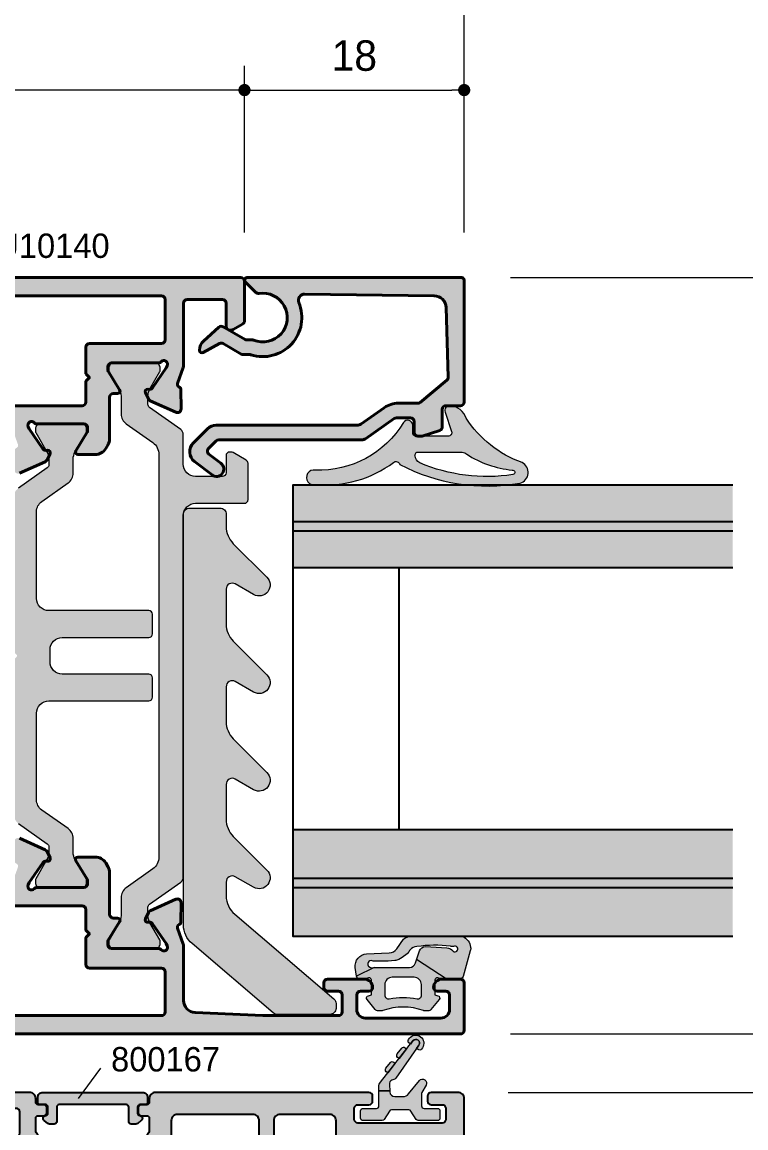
# Model space of a CAD drawing. Header units: millimetres. Extents: x -576 to 4430, y -1196 to 2690.
# Drawn here: x 1141.8 to 1201.1, y -1058.3 to -967.7 of the extents above; entities that cross this region are included whole.
import ezdxf

# ---------------------------------------------------------------- set-up
doc = ezdxf.new("R2010")
doc.units = ezdxf.units.MM
doc.header["$LTSCALE"] = 0.25
doc.header["$MEASUREMENT"] = 0
doc.layers.get('0').update_dxf_attribs({"lineweight": 5})
doc.layers.get('Defpoints').update_dxf_attribs({"lineweight": 5})
for name, color, linetype, lineweight in [('01_Aluminum', 4, 'Continuous', 40), ('01_Dimension', 251, 'Continuous', 9), ('01_Fill Glass', 254, 'Continuous', 0), ('01_Fill Plastic', 253, 'Continuous', 0), ('01_Fill Polyamide', 10, 'Continuous', 0), ('01_Glazing', 6, 'Continuous', 25), ('01_Plastic', 3, 'Continuous', 20), ('01_Polyamide', 201, 'Continuous', 20), ('01_Text', 40, 'Continuous', 25)]:
    doc.layers.add(name, color=color, linetype=linetype, lineweight=lineweight)
doc.layers.add('01_Fill 2°material', color=7, linetype='Continuous', lineweight=0, true_color=0xbfbfbf)
doc.layers.add('01_Fill Aluminum', color=7, linetype='Continuous', lineweight=0, true_color=0xdcdcdc)
doc.layers.add('GOMMA', color=3, linetype='Continuous')
doc.layers.add('VETRO', color=6, linetype='Continuous')
doc.styles.add('Aluk Text', font='GOTHIC.TTF')
doc.dimstyles.new('ALUK Manual 1-1', dxfattribs={"dimtxt": 2.5, "dimasz": 1, "dimexe": 2, "dimexo": 4, "dimgap": 1.5, "dimtad": 3, "dimdec": 1, "dimdsep": 46, "dimtxsty": 'Aluk Text', "dimblk": 'DOT', "dimcen": 0, "dimclrd": 256, "dimclre": 256, "dimclrt": 2, "dimaunit": 1, "dimadec": 0, "dimazin": 0, "dimtfac": 0.7, "dimtdec": 1, "dimtmove": 0, "dimatfit": 3, "dimldrblk": 'DOT', "dimfxl": 1, "dimtolj": 2, "dimlwd": -1, "dimlwe": -1, "dimarcsym": 0})

# ---------------------------------------------------------------- blocks, each defined once
blk = doc.blocks.new('U10140')
at = {"layer": '01_Fill Aluminum', "ltscale": 0.25}
h = blk.add_hatch(color=256, dxfattribs=at)
h.dxf.hatch_style = 1
h.paths.add_polyline_path([(28.199, -8.5), (27.899, -8.2), (28.199, -7.9), (28.199, -2.754, -0.400839), (29.154, -1.755), (34.699, -1.5), (35.4, -1.5, -0.414214), (35.7, -1.8), (35.7, -3.7, 0.414214), (36, -4), (38.1, -4, 0.414214), (38.4, -3.7), (38.4, -3, 0.414214), (38.1, -2.7), (37.2, -2.7, -0.414214), (36.9, -2.4), (36.9, -1.8, -0.414214), (37.2, -1.5), (53.7, -1.5, -0.414214), (54, -1.8), (54, -2.4, -0.414214), (53.7, -2.7), (52.8, -2.7, 0.414214), (52.5, -3), (52.5, -3.7, 0.414214), (52.8, -4), (56.4, -4, 0.414214), (56.7, -3.7), (56.7, -3.3, 0.414214), (56.4, -3), (55.5, -3, -0.414214), (55.2, -2.7), (55.2, -2.002, -0.414214), (55.5, -1.702), (56.25, -1.702, 0.267949), (56.51, -1.552, -0.267949), (56.77, -1.402), (61.23, -1.402, -0.267949), (61.49, -1.552, 0.267949), (61.75, -1.702), (62.5, -1.702, -0.414214), (62.8, -2.002), (62.8, -2.7, -0.414214), (62.5, -3), (61.6, -3, 0.414214), (61.3, -3.3), (61.3, -3.7, 0.414214), (61.6, -4), (63.7, -4, 0.414214), (64, -3.7), (64, -0.5, 0.414214), (63.5, 0), (0.3, 0, 0.414214), (0, -0.3), (0, -3.549, 0.267949), (0.15, -3.809), (0.93, -4.26, 0.131652), (1.08, -4.3, 0.569051), (1.5, -4), (1.5, -2.1, -0.414214), (1.8, -1.8), (4.7, -1.8, -0.414214), (5, -2.1), (5, -7.269, 0.086513), (5.018, -7.371), (5.485, -8.671, -0.392793), (5.36, -8.966), (5.345, -8.972, 0.294413), (5.206, -9.185), (5.195, -10.764, 0.548619), (5.62, -11.039), (7.726, -10.09, 0.177976), (7.873, -9.945), (8.114, -9.438, 0.717549), (7.869, -9.149, -0.329769), (7.531, -9.033), (6.407, -7.405), (6.325, -7.222, -0.855531), (6.823, -6.9, 0.213411), (7.047, -7), (10.899, -7, -0.414214), (11.199, -7.3), (11.199, -7.606), (10.229, -9.196, 0.585524), (10.399, -9.5), (10.749, -9.5, -0.414214), (11.049, -9.8), (11.049, -13.213, 0.181148), (11.296, -13.87, 0.307022), (12.224, -14.5), (13.65, -14.5, 0.585524), (13.821, -14.196), (12.85, -12.606), (12.85, -12.3, -0.414214), (13.15, -12), (17.003, -12, 0.213411), (17.226, -11.9, -0.85546), (17.724, -12.222), (17.643, -12.405), (16.518, -14.033, -0.267949), (16.247, -14.162), (16.132, -14.153, 0.57735), (15.935, -14.438), (16.176, -14.945, 0.177976), (16.324, -15.09), (18.433, -16.04, 0.544467), (18.854, -15.764), (18.844, -14.185, 0.303984), (18.697, -13.969, -0.402738), (18.564, -13.671), (19.094, -12.198, -0.316363), (19.376, -12), (26.199, -12, -0.414214), (26.699, -12.5, 0.414214), (27.199, -13), (27.699, -13, 0.414214), (28.199, -12.5)])
h.paths.add_polyline_path([(26.399, -10.5), (13.299, -10.5, -0.414214), (12.999, -10.2), (12.999, -8.5), (12.699, -8.2), (12.999, -7.9), (12.999, -5.7, 0.414214), (12.699, -5.4), (6.8, -5.4, -0.414214), (6.5, -5.1), (6.5, -1.8, -0.414214), (6.8, -1.5), (26.399, -1.5, -0.414214), (26.699, -1.8), (26.699, -10.2, -0.414214)], flags=16)
h.paths.add_polyline_path([(64, -58.3, 0.414214), (63.7, -58), (61.6, -58, 0.414214), (61.3, -58.3), (61.3, -58.7, 0.414214), (61.6, -59), (62.5, -59, -0.414214), (62.8, -59.3), (62.8, -59.998, -0.414214), (62.5, -60.298), (61.75, -60.298, 0.267949), (61.49, -60.448, -0.267949), (61.23, -60.598), (56.77, -60.598, -0.267949), (56.51, -60.448, 0.267949), (56.25, -60.298), (55.5, -60.298, -0.414214), (55.2, -59.998), (55.2, -59.3, -0.414214), (55.5, -59), (56.4, -59, 0.414214), (56.7, -58.7), (56.7, -58.3, 0.414214), (56.4, -58), (52.8, -58, 0.414214), (52.5, -58.3), (52.5, -59, 0.414214), (52.8, -59.3), (53.7, -59.3, -0.414214), (54, -59.6), (54, -60.2, -0.414214), (53.7, -60.5), (37.2, -60.5, -0.414214), (36.9, -60.2), (36.9, -59.6, -0.414214), (37.2, -59.3), (38.1, -59.3, 0.414214), (38.4, -59), (38.4, -58.3, 0.414214), (38.1, -58), (36, -58, 0.414214), (35.7, -58.3), (35.7, -60.2, -0.414214), (35.4, -60.5), (34.699, -60.5), (29.154, -60.245, -0.400839), (28.199, -59.246), (28.199, -54.1), (27.899, -53.8), (28.199, -53.5), (28.199, -49.5, 0.414214), (27.699, -49), (27.199, -49, 0.414214), (26.699, -49.5, -0.414214), (26.199, -50), (19.376, -50, -0.316363), (19.094, -49.802), (18.564, -48.329, -0.392793), (18.69, -48.034), (18.705, -48.028, 0.294413), (18.844, -47.815), (18.854, -46.236, 0.548619), (18.429, -45.961), (16.324, -46.91, 0.177976), (16.176, -47.055), (15.935, -47.562, 0.717549), (16.181, -47.851, -0.329769), (16.518, -47.967), (17.643, -49.595), (17.724, -49.778, -0.855531), (17.226, -50.1, 0.213411), (17.003, -50), (13.15, -50, -0.414214), (12.85, -49.7), (12.85, -49.394), (13.821, -47.804, 0.585524), (13.65, -47.5), (12.224, -47.5, 0.307022), (11.296, -48.13, 0.181148), (11.049, -48.787), (11.049, -52.2, -0.414214), (10.749, -52.5), (10.399, -52.5, 0.585524), (10.229, -52.804), (11.199, -54.394), (11.199, -54.7, -0.414214), (10.899, -55), (7.047, -55, 0.213411), (6.823, -55.1, -0.85546), (6.325, -54.778), (6.407, -54.595), (7.531, -52.967, -0.267949), (7.802, -52.838), (7.917, -52.847, 0.57735), (8.114, -52.562), (7.873, -52.055, 0.177976), (7.726, -51.91), (5.617, -50.96, 0.544467), (5.195, -51.236), (5.206, -52.815, 0.303984), (5.352, -53.031, -0.402738), (5.485, -53.329), (5.018, -54.629, 0.086513), (5, -54.731), (5, -59.246, -0.400839), (4.046, -60.245), (-1.5, -60.5), (-7.7, -60.5, -0.414214), (-8, -60.2), (-8, -58.8, -0.414214), (-7.7, -58.5), (-6.8, -58.5, 0.414214), (-6.5, -58.2), (-6.5, -57.8, 0.414214), (-6.8, -57.5), (-9.8, -57.5, 0.414214), (-10.5, -58.2, 0.414214), (-10.2, -58.5), (-9.5, -58.5, -0.414214), (-9.2, -58.8), (-9.2, -60, -0.414214), (-9.9, -60.7), (-16.1, -60.7, -0.414214), (-16.8, -60), (-16.8, -58.8, -0.414214), (-16.5, -58.5), (-15.8, -58.5, 0.414214), (-15.5, -58.2, 0.414214), (-16.2, -57.5), (-17.7, -57.5, 0.414214), (-18, -57.8), (-18, -61.7, 0.414214), (-17.7, -62), (63.5, -62, 0.414214), (64, -61.5)])
h.paths.add_polyline_path([(26.399, -60.5), (6.8, -60.5, -0.414214), (6.5, -60.2), (6.5, -56.9, -0.414214), (6.8, -56.6), (12.699, -56.6, 0.414214), (12.999, -56.3), (12.999, -54.1), (12.699, -53.8), (12.999, -53.5), (12.999, -51.8, -0.414214), (13.299, -51.5), (26.399, -51.5, -0.414214), (26.699, -51.8), (26.699, -60.2, -0.414214)], flags=16)
at = {"layer": '01_Fill Polyamide', "ltscale": 0.25}
h = blk.add_hatch(color=256, dxfattribs=at)
h.dxf.hatch_style = 1
h.paths.add_polyline_path([(7.011, -14.504, -0.243523), (7.518, -13.524), (9.688, -11.991, 0.243523), (10.111, -11.174), (10.111, -9.715, -0.131571), (10.271, -9.115), (11.084, -7.706, 0.131571), (11.111, -7.606), (11.111, -7.4, 0.414214), (10.711, -7), (7.311, -7, 0.414214), (6.911, -7.4), (6.911, -7.606, 0.131571), (6.938, -7.706), (7.75, -9.115, -0.131571), (7.911, -9.715), (7.911, -10.397, -0.243523), (7.784, -10.642), (5.222, -12.453, 0.243523), (5.011, -12.861), (5.011, -15.3, -0.414214), (4.011, -16.3), (1.811, -16.3, -0.414214), (1.511, -16), (1.511, -14.6, 0.474297), (1.151, -14.306, 0.183081), (0.941, -14.34), (-0.139, -14.964, 0.267949), (-0.289, -15.224), (-0.289, -18.2, 0.414214), (0.011, -18.5), (4.011, -18.5, -0.414214), (5.011, -19.5), (5.011, -49.139, 0.243523), (5.222, -49.547), (7.784, -51.358, -0.243523), (7.911, -51.603), (7.911, -52.285, -0.131571), (7.75, -52.885), (6.938, -54.294, 0.131571), (6.911, -54.394), (6.911, -54.6, 0.414214), (7.311, -55), (10.711, -55, 0.414214), (11.111, -54.6), (11.111, -54.394, 0.131571), (11.084, -54.294), (10.271, -52.885, -0.131571), (10.111, -52.285), (10.111, -50.826, 0.243523), (9.688, -50.009), (7.518, -48.476, -0.243523), (7.011, -47.496)])
h = blk.add_hatch(color=256, dxfattribs=at)
h.dxf.hatch_style = 1
h.paths.add_polyline_path([(18.935, -18.069, 0.243523), (18.512, -17.252), (16.162, -15.591, -0.243523), (16.035, -15.346), (16.035, -14.888, -0.131571), (16.195, -14.288), (17.108, -12.706, 0.131571), (17.135, -12.606), (17.135, -12.4, 0.414214), (16.735, -12), (13.335, -12, 0.414214), (12.935, -12.4), (12.935, -12.606, 0.131571), (12.961, -12.706), (13.874, -14.288, -0.131571), (14.035, -14.888), (14.035, -16.019, 0.243523), (14.458, -16.835), (16.612, -18.358, -0.243523), (17.035, -19.175), (17.035, -26.3, -0.414214), (16.035, -27.3), (7.835, -27.3, 0.414214), (7.535, -27.6), (7.535, -29.2, 0.414214), (7.835, -29.5), (14.935, -29.5, -0.414214), (15.935, -30.5), (15.935, -31.5, -0.414214), (14.935, -32.5), (7.835, -32.5, 0.414214), (7.535, -32.8), (7.535, -34.4, 0.414214), (7.835, -34.7), (16.035, -34.7, -0.414214), (17.035, -35.7), (17.035, -42.825, -0.243523), (16.612, -43.642), (14.458, -45.165, 0.243523), (14.035, -45.981), (14.035, -47.112, -0.131571), (13.874, -47.712), (12.961, -49.294, 0.131571), (12.935, -49.394), (12.935, -49.6, 0.414214), (13.335, -50), (16.735, -50, 0.414214), (17.135, -49.6), (17.135, -49.394, 0.131571), (17.108, -49.294), (16.195, -47.712, -0.131571), (16.035, -47.112), (16.035, -46.654, -0.243523), (16.162, -46.409), (18.512, -44.748, 0.243523), (18.935, -43.931), (18.935, -31.383, 0.198912), (18.905, -31.312), (18.664, -31.071, -0.414214), (18.664, -30.929), (18.905, -30.688, 0.198912), (18.935, -30.617)])
at = {"layer": '01_Aluminum'}
for points in [[(63.5, 0), (0.3, 0, 0.414214), (0, -0.3), (0, -3.549, 0.267949), (0.15, -3.809), (0.93, -4.26, 0.131652), (1.08, -4.3), (1.2, -4.3, 0.414214), (1.5, -4), (1.5, -2.1, -0.414214), (1.8, -1.8), (4.7, -1.8, -0.414214), (5, -2.1), (5, -7.269, 0.086513), (5.018, -7.371), (5.485, -8.671, -0.392793), (5.36, -8.966), (5.345, -8.972, 0.294413), (5.206, -9.185), (5.195, -10.764, 0.548619), (5.62, -11.039), (7.726, -10.09, 0.177976), (7.873, -9.945), (8.114, -9.438, 0.57735), (7.917, -9.153), (7.802, -9.162, -0.267949), (7.531, -9.033), (6.407, -7.405), (6.325, -7.222, -0.85546), (6.823, -6.9, 0.213411), (7.047, -7), (10.899, -7, -0.414214), (11.199, -7.3), (11.199, -7.521, -0.137872), (11.156, -7.677), (10.229, -9.196, 0.585524), (10.399, -9.5), (10.749, -9.5, -0.414214), (11.049, -9.8), (11.049, -13.213, 0.137872), (11.196, -13.734), (11.371, -14.021, 0.261413), (12.224, -14.5), (13.65, -14.5, 0.585524), (13.821, -14.196), (12.894, -12.677, -0.137872), (12.85, -12.521), (12.85, -12.3, -0.414214), (13.15, -12), (17.003, -12, 0.213411), (17.226, -11.9, -0.85546), (17.724, -12.222), (17.643, -12.405), (16.518, -14.033, -0.267949), (16.247, -14.162), (16.132, -14.153, 0.57735), (15.935, -14.438), (16.176, -14.945, 0.177976), (16.324, -15.09), (18.429, -16.039, 0.548619)], [(63.5, -62), (-17.7, -62, -0.414214), (-18, -61.7), (-18, -57.8, -0.414214), (-17.7, -57.5), (-16.2, -57.5, -0.414214), (-15.5, -58.2, -0.414214), (-15.8, -58.5), (-16.5, -58.5, 0.414214), (-16.8, -58.8), (-16.8, -60, 0.414214), (-16.1, -60.7), (-9.9, -60.7, 0.414214), (-9.2, -60), (-9.2, -58.8, 0.414214), (-9.5, -58.5), (-10.2, -58.5, -0.414214), (-10.5, -58.2, -0.414214), (-9.8, -57.5), (-6.8, -57.5, -0.414214), (-6.5, -57.8), (-6.5, -58.2, -0.414214), (-6.8, -58.5), (-7.7, -58.5, 0.414214), (-8, -58.8), (-8, -60.2, 0.414214), (-7.7, -60.5), (-1.5, -60.5), (4.046, -60.245, 0.400839), (5, -59.246), (5, -54.731, -0.086513), (5.018, -54.629), (5.485, -53.329, 0.392793), (5.36, -53.034), (5.345, -53.028, -0.294413), (5.206, -52.815), (5.195, -51.236, -0.548619), (5.62, -50.961), (7.726, -51.91, -0.177976), (7.873, -52.055), (8.114, -52.562, -0.57735), (7.917, -52.847), (7.802, -52.838, 0.267949), (7.531, -52.967), (6.407, -54.595), (6.325, -54.778, 0.85546), (6.823, -55.1, -0.213411), (7.047, -55), (10.899, -55, 0.414214), (11.199, -54.7), (11.199, -54.479, 0.137872), (11.156, -54.323), (10.229, -52.804, -0.585524), (10.399, -52.5), (10.749, -52.5, 0.414214), (11.049, -52.2), (11.049, -48.787, -0.137872), (11.196, -48.266), (11.371, -47.979, -0.261413), (12.224, -47.5), (13.65, -47.5, -0.585524), (13.821, -47.804), (12.894, -49.323, 0.137872), (12.85, -49.479), (12.85, -49.7, 0.414214), (13.15, -50), (17.003, -50, -0.213411), (17.226, -50.1, 0.85546), (17.724, -49.778), (17.643, -49.595), (16.518, -47.967, 0.267949), (16.247, -47.838), (16.132, -47.847, -0.57735), (15.935, -47.562), (16.176, -47.055, -0.177976), (16.324, -46.91), (18.429, -45.961, -0.548619)]]:
    blk.add_lwpolyline(points, format="xyb", dxfattribs=at)
for points in [[(12.999, -7.9), (12.999, -5.7, 0.414214), (12.699, -5.4), (6.8, -5.4, -0.414214), (6.5, -5.1), (6.5, -1.8, -0.414214), (6.8, -1.5), (26.399, -1.5, -0.414214), (26.699, -1.8), (26.699, -10.2, -0.414214), (26.399, -10.5), (13.299, -10.5, -0.414214), (12.999, -10.2), (12.999, -8.5), (12.699, -8.2)], [(6.5, -60.2, 0.414214), (6.8, -60.5), (26.399, -60.5, 0.414214), (26.699, -60.2), (26.699, -51.8, 0.414214), (26.399, -51.5), (13.299, -51.5, 0.414214), (12.999, -51.8), (12.999, -53.5), (12.699, -53.8), (12.999, -54.1), (12.999, -56.3, -0.414214), (12.699, -56.6), (6.8, -56.6, 0.414214), (6.5, -56.9)]]:
    blk.add_lwpolyline(points, format="xyb", close=True, dxfattribs=at)
at = {"layer": '01_Polyamide'}
blk.add_lwpolyline([(9.688, -11.991), (7.518, -13.524, 0.243523), (7.011, -14.504), (7.011, -47.496, 0.243523), (7.518, -48.476), (9.688, -50.009, -0.243523), (10.111, -50.826), (10.111, -52.285, 0.131571), (10.271, -52.885), (11.084, -54.294, -0.131571), (11.111, -54.394), (11.111, -54.6, -0.414214), (10.711, -55), (7.311, -55, -0.414214), (6.911, -54.6), (6.911, -54.394, -0.131571), (6.938, -54.294), (7.75, -52.885, 0.131571), (7.911, -52.285), (7.911, -51.603, 0.243523), (7.784, -51.358), (5.222, -49.547, -0.243523), (5.011, -49.139), (5.011, -19.5, 0.414214), (4.011, -18.5), (0.011, -18.5, -0.414214), (-0.289, -18.2), (-0.289, -15.224, -0.267949), (-0.139, -14.964), (0.941, -14.34, -0.131652), (1.091, -14.3), (1.211, -14.3, -0.414214), (1.511, -14.6), (1.511, -16, 0.414214), (1.811, -16.3), (4.011, -16.3, 0.414214), (5.011, -15.3), (5.011, -12.861, -0.243523), (5.222, -12.453), (7.784, -10.642, 0.243523), (7.911, -10.397), (7.911, -9.715, 0.131571), (7.75, -9.115), (6.938, -7.706, -0.131571), (6.911, -7.606), (6.911, -7.4, -0.414214), (7.311, -7), (10.711, -7, -0.414214), (11.111, -7.4), (11.111, -7.606, -0.131571), (11.084, -7.706), (10.271, -9.115, 0.131571), (10.111, -9.715), (10.111, -11.174, -0.243523)], format="xyb", close=True, dxfattribs=at)
blk.add_lwpolyline([(18.512, -44.748), (16.162, -46.409, 0.243523), (16.035, -46.654), (16.035, -47.112, 0.131571), (16.195, -47.712), (17.108, -49.294, -0.131571), (17.135, -49.394), (17.135, -49.6, -0.414214), (16.735, -50), (13.335, -50, -0.414214), (12.935, -49.6), (12.935, -49.394, -0.131571), (12.961, -49.294), (13.874, -47.712, 0.131571), (14.035, -47.112), (14.035, -45.981, -0.243523), (14.458, -45.165), (16.612, -43.642, 0.243523), (17.035, -42.825), (17.035, -35.7, 0.414214), (16.035, -34.7), (7.835, -34.7, -0.414214), (7.535, -34.4), (7.535, -32.8, -0.414214), (7.835, -32.5), (14.935, -32.5, 0.414214), (15.935, -31.5), (15.935, -30.5, 0.414214), (14.935, -29.5), (7.835, -29.5, -0.414214), (7.535, -29.2), (7.535, -27.6, -0.414214), (7.835, -27.3), (16.035, -27.3, 0.414214), (17.035, -26.3), (17.035, -19.175, 0.243523), (16.612, -18.358), (14.458, -16.835, -0.243523), (14.035, -16.019), (14.035, -14.888, 0.131571), (13.874, -14.288), (12.961, -12.706, -0.131571), (12.935, -12.606), (12.935, -12.4, -0.414214), (13.335, -12), (16.735, -12, -0.414214), (17.135, -12.4), (17.135, -12.606, -0.131571), (17.108, -12.706), (16.195, -14.288, 0.131571), (16.035, -14.888), (16.035, -15.346, 0.243523), (16.162, -15.591), (18.512, -17.252, -0.243523)], format="xyb", dxfattribs=at)
blk = doc.blocks.new('V09050')
at = {"layer": '01_Fill Plastic'}
blk.add_hatch(color=256, dxfattribs=at).paths.add_polyline_path([(0.78, -5.64, 0.178558), (0.9, -5.316), (0.9, -1, 0.414214), (0.4, -0.5), (0.009, -0.5, 0.219427), (-0.371, -0.675), (-7.308, -8.799, -0.219427), (-8.829, -9.5), (-9.954, -9.5, -0.57735), (-10.387, -8.75), (-9.521, -7.25, 0.876976), (-10.936, -6.164), (-13.687, -8.914, -0.198912), (-15.101, -9.5), (-17.954, -9.5, -0.57735), (-18.387, -8.75), (-17.521, -7.25, 0.876976), (-18.936, -6.164), (-21.687, -8.914, -0.198912), (-23.101, -9.5), (-25.954, -9.5, -0.57735), (-26.387, -8.75), (-25.521, -7.25, 0.876976), (-26.936, -6.164), (-29.687, -8.914, -0.198912), (-31.101, -9.5), (-33.954, -9.5, -0.57735), (-34.387, -8.75), (-33.521, -7.25, 0.876976), (-34.936, -6.164), (-37.687, -8.914, -0.198912), (-39.101, -9.5), (-40.1, -9.5, 0.414214), (-40.6, -10), (-40.6, -12.5, 0.414214), (-40.1, -13), (-6.427, -13, 0.219427), (-4.906, -12.299)])
at = {"layer": '01_Plastic'}
blk.add_lwpolyline([(-40.6, -10, -0.414214), (-40.1, -9.5), (-39.101, -9.5, 0.198912), (-37.687, -8.914), (-34.936, -6.164, -0.876976), (-33.521, -7.25), (-34.387, -8.75, 0.57735), (-33.954, -9.5), (-31.101, -9.5, 0.198912), (-29.687, -8.914), (-26.936, -6.164, -0.876976), (-25.521, -7.25), (-26.387, -8.75, 0.57735), (-25.954, -9.5), (-23.101, -9.5, 0.198912), (-21.687, -8.914), (-18.936, -6.164, -0.876976), (-17.521, -7.25), (-18.387, -8.75, 0.57735), (-17.954, -9.5), (-15.101, -9.5, 0.198912), (-13.687, -8.914), (-10.936, -6.164, -0.876976), (-9.521, -7.25), (-10.387, -8.75, 0.57735), (-9.954, -9.5), (-8.829, -9.5, 0.219427), (-7.308, -8.799), (-0.371, -0.675, -0.219427), (0.009, -0.5), (0.4, -0.5, -0.414214), (0.9, -1), (0.9, -5.316, -0.178558), (0.78, -5.64), (-4.906, -12.299, -0.219427), (-6.427, -13), (-40.1, -13, -0.414214), (-40.6, -12.5)], format="xyb", close=True, dxfattribs=at)
blk = doc.blocks.new('N10822')
at = {"layer": '01_Fill Aluminum', "ltscale": 0.25}
h = blk.add_hatch(color=256, dxfattribs=at)
h.dxf.hatch_style = 1
h.paths.add_polyline_path([(18.3, 0.1, 0.414214), (18.1, 0.3), (0.5, 0.3, 0.668179), (0.359, -0.041), (1.233, -0.915, 0.239713), (1.491, -1, -1.314619), (1.051, -4.829, 0.096472), (0.938, -4.807), (0.5, -4.807, -0.131652), (0.35, -4.767), (-1.448, -3.729, 0.32492), (-1.799, -3.766), (-3.063, -4.904, 0.221443), (-3.394, -5.681, 0.543658), (-3.099, -5.842), (-1.746, -5.108, -0.260828), (-1.453, -5.112), (0.028, -5.967, 0.131652), (0.178, -6.007), (0.73, -6.007, -0.077954), (0.822, -6.022, 0.639471), (4.756, -1.748, -0.535663), (5.219, -1.056), (15.84, -1.188, -0.402203), (16.828, -2.159), (16.991, -7.851, -0.237824), (16.884, -8.099), (14.689, -9.93, -0.175595), (14.497, -10), (12.903, -10, 0.153915), (11.756, -10.362), (9.831, -11.71, -0.153915), (9.544, -11.8), (-2.021, -11.8, 0.198912), (-2.728, -12.093), (-3.901, -13.266, 0.457988), (-3.79, -14.776), (-2.358, -15.876, 1), (-1.627, -14.924), (-2.62, -14.161, -0.452966), (-2.649, -13.711), (-2.026, -13.088, -0.198912), (-1.814, -13), (9.922, -13, 0.153915), (10.209, -12.91), (12.573, -11.254, -0.153915), (12.745, -11.2), (13.9, -11.2, -0.414214), (14.2, -11.5), (14.2, -12.4, 0.414214), (14.5, -12.7), (14.768, -12.7, 0.078702), (14.861, -12.685), (16.293, -12.22, 0.32492), (16.5, -11.935), (16.5, -10.5, -0.414214), (16.8, -10.2), (18, -10.2, 0.414214), (18.3, -9.9)])
at = {"layer": '01_Aluminum'}
blk.add_lwpolyline([(0.822, -6.022, 0.077954), (0.73, -6.007), (0.178, -6.007, -0.131652), (0.028, -5.967), (-1.453, -5.112, 0.260828), (-1.746, -5.108), (-3.099, -5.842, -0.568509), (-3.394, -5.666), (-3.394, -5.647, -0.212557), (-3.063, -4.904), (-1.799, -3.766, -0.32492), (-1.448, -3.729), (0.35, -4.767, 0.131652), (0.5, -4.807), (0.938, -4.807, -0.096472), (1.051, -4.829, 1.314619), (1.491, -1, -0.239713), (1.233, -0.915), (0.359, -0.041, -0.668179), (0.5, 0.3), (18.1, 0.3, -0.414214), (18.3, 0.1), (18.3, -9.9, -0.414216), (18, -10.2), (16.8, -10.2, 0.414214), (16.5, -10.5), (16.5, -11.935, -0.32492), (16.293, -12.22), (14.861, -12.685, -0.078702), (14.768, -12.7), (14.5, -12.7, -0.414214), (14.2, -12.4), (14.2, -11.5, 0.414214), (13.9, -11.2), (12.745, -11.2, 0.153915), (12.573, -11.254), (10.209, -12.91, -0.153915), (9.922, -13), (-1.814, -13, 0.198912), (-2.026, -13.088), (-2.649, -13.711, 0.452966), (-2.62, -14.161), (-1.627, -14.924, -1), (-2.358, -15.876), (-3.79, -14.776, -0.457988), (-3.901, -13.266), (-2.728, -12.093, -0.198912), (-2.021, -11.8), (9.544, -11.8, 0.153915), (9.831, -11.71), (11.756, -10.362, -0.153915), (12.903, -10), (14.497, -10, 0.175595), (14.689, -9.93), (16.884, -8.099, 0.237824), (16.991, -7.851), (16.828, -2.159, 0.402203), (15.84, -1.188), (5.229, -1.056, 0.542071), (4.756, -1.748, -0.639471)], format="xyb", close=True, dxfattribs=at)
blk = doc.blocks.new('809120')
at = {"layer": '01_Fill Plastic', "ltscale": 0.25}
h = blk.add_hatch(color=256, dxfattribs=at)
h.dxf.hatch_style = 1
h.paths.add_polyline_path([(-9.324, -2.776, 1.248095), (-9.271, -3.972, 0.180641), (-2.909, -2.157, -0.571388), (-2.394, -2.315, 0.168668), (7.454, -3.839, 0.698506), (7.615, -2.17, -0.159099), (3.034, 1.466, 0.302817), (1.726, 2.495, 0.536771), (1.315, 1.97), (1.839, 0.395, -0.511773), (1.555, 0), (-1.045, 0, -0.414214), (-1.345, 0.3), (-1.345, 0.9, 0.752498), (-2.098, 1.109, -0.27203)])
h.paths.add_polyline_path([(-0.882, -1.302), (2.72, -1.302, -0.138334), (3.089, -1.486, 0.117417), (6.794, -2.774, -0.964685), (6.866, -3.152, -0.136865), (-0.767, -2.197, -0.234974), (-1.149, -1.61, -0.505344)], flags=16)
at = {"layer": '01_Plastic'}
for points in [[(-1.345, 0.9, 0.752498), (-2.098, 1.109, -0.27203), (-9.324, -2.776, 1.248095), (-9.271, -3.972, 0.180641), (-2.909, -2.157, -0.571388), (-2.394, -2.315, 0.168668), (7.454, -3.839, 0.698506), (7.615, -2.17, -0.159099), (3.034, 1.466, 0.302817), (1.726, 2.495, 0.536771), (1.315, 1.97), (1.839, 0.395, -0.511773), (1.555, 0), (-1.045, 0, -0.414214), (-1.345, 0.3)], [(6.866, -3.152, -0.136865), (-0.767, -2.197, -0.234974), (-1.149, -1.61, -0.505344), (-0.882, -1.302), (2.72, -1.302, -0.138334), (3.089, -1.486, 0.117417), (6.794, -2.774, -0.964685)]]:
    blk.add_lwpolyline(points, format="xyb", close=True, dxfattribs=at)
blk = doc.blocks.new('V31013')
at = {"layer": '01_Fill Plastic', "ltscale": 0.25}
h = blk.add_hatch(color=256, dxfattribs=at)
h.dxf.hatch_style = 1
h.paths.add_polyline_path([(36.8, 11.1), (28.1, 11.1, 0.414214), (27.6, 10.6), (27.6, 10.3, -0.414214), (27.4, 10.1), (26.95, 10.1, 0.414214), (26.7, 9.85), (26.7, 9.45, 0.414214), (26.95, 9.2), (27.4, 9.2, -0.414214), (27.6, 9), (27.6, 8.007, -0.198912), (27.454, 7.654), (24.788, 4.988, -0.198912), (24.576, 4.9), (23.25, 4.9), (22.95, 4.6), (22.65, 4.9), (21.324, 4.9, -0.198912), (21.112, 4.988), (18.446, 7.654, -0.198912), (18.3, 8.007), (18.3, 9, -0.414214), (18.5, 9.2), (18.95, 9.2, 0.414214), (19.2, 9.45), (19.2, 9.85, 0.414214), (18.95, 10.1), (18.5, 10.1, -0.414214), (18.3, 10.3), (18.3, 10.6, 0.414214), (17.8, 11.1), (0.3, 11.1, 0.414214), (0, 10.8), (0, 10.4, 0.414214), (0.3, 10.1), (1.2, 10.1, -0.414214), (1.5, 9.8), (1.5, 8.9, -0.414214), (1.2, 8.6), (-5.7, 8.6, -0.414214), (-6, 8.9), (-6, 9.8, -0.414214), (-5.7, 10.1), (-4.8, 10.1, 0.414214), (-4.5, 10.4), (-4.5, 10.8, 0.414214), (-4.8, 11.1), (-7, 11.1, 0.414214), (-7.5, 10.6), (-7.5, 4.6, 0.414214), (-7, 4.1), (-5.954, 4.1, 0.334223), (-5.474, 4.462, 0.051425), (-5.22, 5.875, -1), (-3.225, 5.725, -0.058029), (-3.621, 3.681, -0.163247), (-4.746, 2.14, 0.243183), (-5.8, 0.1), (-5.8, -0.9, 0.414214), (-5.3, -1.4), (-2.6, -1.4, -0.414214), (-2.1, -1.9), (-2.1, -4.3, 0.414214), (-1.1, -5.3), (1.508, -5.3, 0.170553), (1.82, -5.19, -0.309147), (4.843, -4.96), (4.94, -5.016, 0.414214), (5.35, -4.906), (5.55, -4.56, 0.438809), (5.418, -4.138, 0.295434), (1.414, -4.247, -0.151572), (1.244, -4.3), (-0.4, -4.3, -0.414214), (-0.7, -4), (-0.7, 0.2, -0.414214), (-0.2, 0.7), (33.2, 0.7, 0.414214), (33.7, 1.2), (33.7, 2.3, 0.414214), (33, 3, 0.414214), (32.7, 2.7), (32.7, 2.2, -0.414214), (32.4, 1.9), (32.227, 1.9, -0.267949), (31.361, 2.4), (30.367, 4.122, -0.131652), (30.3, 4.372), (30.3, 4.628, -0.131652), (30.367, 4.878), (31.361, 6.6, -0.267949), (32.227, 7.1), (32.4, 7.1, -0.414214), (32.7, 6.8), (32.7, 6.3, 0.414214), (33, 6, 0.414214), (33.7, 6.7), (33.7, 7.816, -0.339454), (34.071, 8.299), (37.429, 9.199, 0.339454), (37.8, 9.682), (37.8, 10.1, 0.414214)])
h.paths.add_polyline_path([(8.1, 8.8), (8.1, 2.7, -0.414214), (7.6, 2.2), (-0.8, 2.2, -0.414214), (-1.3, 2.7), (-1.3, 6.6, -0.414214), (-0.8, 7.1), (2.5, 7.1, 0.414214), (3, 7.6), (3, 8.8, -0.414214), (3.5, 9.3), (7.6, 9.3, -0.414214)], flags=16)
h.paths.add_polyline_path([(9.8, 9.3), (16, 9.3, -0.414214), (16.5, 8.8), (16.5, 7.262, 0.198912), (16.646, 6.908), (20.33, 3.224, -0.668179), (19.906, 2.2), (9.8, 2.2, -0.414214), (9.3, 2.7), (9.3, 8.8, -0.414214)], flags=16)
h.paths.add_polyline_path([(25.57, 3.224), (27.161, 4.816, -0.493145), (27.948, 4.712), (28.965, 2.95, -0.57735), (28.532, 2.2), (25.994, 2.2, -0.668179)], flags=16)
h.paths.add_polyline_path([(28.9, 9.5, -0.414214), (29.2, 9.8), (32.2, 9.8, -0.414214), (32.5, 9.5), (32.5, 9.299, -0.339454), (32.278, 9.009), (30.58, 8.554, 0.198912), (30.277, 8.321), (29.833, 7.553, -0.767327), (28.9, 7.803)], flags=16)
at = {"layer": 'GOMMA'}
for points in [[(5.35, -4.906, -0.414214), (4.94, -5.016), (4.843, -4.96, 0.309147), (1.82, -5.19, -0.170553), (1.508, -5.3), (-1.1, -5.3, -0.414214), (-2.1, -4.3), (-2.1, -1.9, 0.414214), (-2.6, -1.4), (-5.3, -1.4, -0.414214), (-5.8, -0.9), (-5.8, 0.1, -0.243183), (-4.746, 2.14, 0.163247), (-3.621, 3.681, 0.058029), (-3.225, 5.725, 1), (-5.22, 5.875, -0.051425), (-5.474, 4.462, -0.334223), (-5.954, 4.1), (-7, 4.1, -0.414214), (-7.5, 4.6), (-7.5, 10.6, -0.414214), (-7, 11.1), (-4.8, 11.1, -0.414214), (-4.5, 10.8), (-4.5, 10.4, -0.414214), (-4.8, 10.1), (-5.7, 10.1, 0.414214), (-6, 9.8), (-6, 8.9, 0.414214), (-5.7, 8.6), (1.2, 8.6, 0.414214), (1.5, 8.9), (1.5, 9.8, 0.414214), (1.2, 10.1), (0.3, 10.1, -0.414214), (0, 10.4), (0, 10.8, -0.414214), (0.3, 11.1), (17.8, 11.1, -0.414214), (18.3, 10.6), (18.3, 10.3, 0.414214), (18.5, 10.1), (18.95, 10.1, -0.414214), (19.2, 9.85), (19.2, 9.45, -0.414214), (18.95, 9.2), (18.5, 9.2, 0.414214), (18.3, 9), (18.3, 8.007, 0.198912), (18.446, 7.654), (21.112, 4.988, 0.198912), (21.324, 4.9), (22.65, 4.9), (22.95, 4.6), (23.25, 4.9), (24.576, 4.9, 0.198912), (24.788, 4.988), (27.454, 7.654, 0.198912), (27.6, 8.007), (27.6, 9, 0.414214), (27.4, 9.2), (26.95, 9.2, -0.414214), (26.7, 9.45), (26.7, 9.85, -0.414214), (26.95, 10.1), (27.4, 10.1, 0.414214), (27.6, 10.3), (27.6, 10.6, -0.414214), (28.1, 11.1), (36.8, 11.1, -0.414214), (37.8, 10.1), (37.8, 9.682, -0.339454), (37.429, 9.199), (34.071, 8.299, 0.339454), (33.7, 7.816), (33.7, 6.7, -0.414214), (33, 6, -0.414214), (32.7, 6.3), (32.7, 6.8, 0.414214), (32.4, 7.1), (32.227, 7.1, 0.267949), (31.361, 6.6), (30.367, 4.878, 0.131652), (30.3, 4.628), (30.3, 4.372, 0.131652), (30.367, 4.122), (31.361, 2.4, 0.267949), (32.227, 1.9), (32.4, 1.9, 0.414214), (32.7, 2.2), (32.7, 2.7, -0.414214), (33, 3, -0.414214), (33.7, 2.3), (33.7, 1.2, -0.414214), (33.2, 0.7), (-0.2, 0.7, 0.414214), (-0.7, 0.2), (-0.7, -4, 0.414214), (-0.4, -4.3), (1.244, -4.3, 0.151572), (1.414, -4.247, -0.288992), (5.343, -4.094), (5.44, -4.15, -0.414214), (5.55, -4.56)], [(-0.8, 2.2, -0.414214), (-1.3, 2.7), (-1.3, 6.6, -0.414214), (-0.8, 7.1), (2.5, 7.1, 0.414214), (3, 7.6), (3, 8.8, -0.414214), (3.5, 9.3), (7.6, 9.3, -0.414214), (8.1, 8.8), (8.1, 2.7, -0.414214), (7.6, 2.2)], [(20.33, 3.224, -0.668179), (19.906, 2.2), (9.8, 2.2, -0.414214), (9.3, 2.7), (9.3, 8.8, -0.414214), (9.8, 9.3), (16, 9.3, -0.414214), (16.5, 8.8), (16.5, 7.262, 0.198912), (16.646, 6.908)], [(30.277, 8.321), (29.833, 7.553, -0.767327), (28.9, 7.803), (28.9, 9.5, -0.414214), (29.2, 9.8), (32.2, 9.8, -0.414214), (32.5, 9.5), (32.5, 9.299, -0.339454), (32.278, 9.009), (30.58, 8.554, 0.198912)], [(25.994, 2.2), (28.532, 2.2, 0.57735), (28.965, 2.95), (27.948, 4.712, 0.493145), (27.161, 4.816), (25.57, 3.224, 0.668179)]]:
    blk.add_lwpolyline(points, format="xyb", close=True, dxfattribs=at)
blk = doc.blocks.new('800167')
at = {"layer": '01_Fill Plastic', "ltscale": 0.25}
h = blk.add_hatch(color=256, dxfattribs=at)
h.dxf.hatch_style = 1
h.paths.add_polyline_path([(4.5, 6.903, 0.414214), (4.1, 7.303), (-4.1, 7.303, 0.414214), (-4.5, 6.903), (-4.5, 6.506, 0.414214), (-4.294, 6.3), (-3.877, 6.3, -0.414214), (-3.671, 6.094), (-3.672, 5.605, -0.389083), (-3.854, 5.406, 0.670833), (-3.981, 4.999), (-3.689, 4.757, 0.161709), (-3.54, 4.707), (-3.157, 4.707, 0.414214), (-2.951, 4.913), (-2.951, 6.094, -0.414214), (-2.745, 6.3), (0, 6.3), (2.745, 6.3, -0.414214), (2.951, 6.094), (2.951, 4.913, 0.414214), (3.157, 4.707), (3.54, 4.707, 0.161709), (3.689, 4.757), (3.981, 4.999, 0.670833), (3.854, 5.406, -0.389083), (3.672, 5.605), (3.671, 6.094, -0.414475), (3.877, 6.3), (4.294, 6.3, 0.414214), (4.5, 6.506)])
at = {"layer": 'GOMMA'}
blk.add_lwpolyline([(2.951, 6.094), (2.951, 4.913, 0.414214), (3.157, 4.707), (3.54, 4.707, 0.161709), (3.689, 4.757), (3.981, 4.999, 0.670833), (3.854, 5.406, -0.389083), (3.672, 5.605), (3.671, 6.094, -0.414214), (3.877, 6.3), (4.294, 6.3, 0.414214), (4.5, 6.506), (4.5, 6.903, 0.414214), (4.1, 7.303), (-4.1, 7.303, 0.414214), (-4.5, 6.903), (-4.5, 6.506, 0.414214), (-4.294, 6.3), (-3.877, 6.3, -0.414214), (-3.671, 6.094), (-3.672, 5.605, -0.389083), (-3.854, 5.406, 0.670833), (-3.981, 4.999), (-3.689, 4.757, 0.161709), (-3.54, 4.707), (-3.157, 4.707, 0.414214), (-2.951, 4.913), (-2.951, 6.094, -0.414214), (-2.745, 6.3), (0, 6.3), (2.745, 6.3, -0.414214)], format="xyb", close=True, dxfattribs=at)
blk = doc.blocks.new('V03018 not at work')
at = {"layer": '01_Fill 2°material', "ltscale": 0.25}
h = blk.add_hatch(color=256, dxfattribs=at)
h.dxf.hatch_style = 1
h.paths.add_polyline_path([(-1.031, 6.734, 0.972448), (-1.518, 6.372), (0.372, 3.677, 0.14422), (0.46, 3.606), (0.695, 3.511, -0.360918), (0.879, 3.167, 0.041791), (0.875, 3.134), (0.858, 2.628), (1.759, 2.628), (1.759, 2.986, 0.16844), (1.63, 3.357)])
at = {"layer": '01_Fill Plastic', "ltscale": 0.25}
h = blk.add_hatch(color=256, dxfattribs=at)
h.dxf.hatch_style = 1
h.paths.add_polyline_path([(1.759, 2.628), (0.858, 2.628), (0.855, 2.556, -0.404333), (0.456, 2.169), (-0.21, 2.169, -0.225762), (-0.676, 2.391), (-1.559, 3.478, 0.912851), (-2.105, 3.111), (-1.765, 2.49, -0.125788), (-1.741, 2.394), (-1.741, 1.4, -0.414214), (-1.941, 1.2), (-3.041, 1.2, 0.414214), (-3.241, 1), (-3.241, 0.4, 0.414214), (-3.041, 0.2), (-1.464, 0.2, 0.259925), (-1.294, 0.295), (-0.874, 0.974, -0.259925), (-0.704, 1.069), (0.722, 1.069, -0.259925), (0.892, 0.974), (1.312, 0.295, 0.259925), (1.482, 0.2), (3.059, 0.2, 0.414214), (3.259, 0.4), (3.259, 1, 0.414214), (3.059, 1.2), (1.959, 1.2, -0.414214), (1.759, 1.4)])
h.paths.add_polyline_path([(0.814, 4.959, 0.414213), (0.533, 4.992), (0.415, 4.899), (1.034, 4.114), (1.152, 4.207, 0.414214), (1.185, 4.488)])
h.paths.add_polyline_path([(-0.115, 6.137, 0.414213), (-0.396, 6.17), (-0.513, 6.078), (0.106, 5.292), (0.223, 5.385, 0.414214), (0.257, 5.666)])
h.paths.add_polyline_path([(-1.805, 6.171), (-1.733, 6.068, 0.414213), (-1.454, 6.019), (-1.332, 6.105), (-1.518, 6.372, -0.972447), (-1.031, 6.734), (-0.823, 6.47), (-0.705, 6.563, 0.414214), (-0.672, 6.844), (-0.756, 6.951, 0.972448)])
at = {"layer": '01_Plastic'}
for points in [[(-1.031, 6.734), (-0.823, 6.47), (-0.705, 6.563, 0.414214), (-0.672, 6.844), (-0.756, 6.951, 0.972448), (-1.805, 6.171), (-1.733, 6.068, 0.414213), (-1.454, 6.019), (-1.332, 6.105), (-1.518, 6.372, -0.972448)], [(0.875, 3.134), (0.858, 2.628), (1.759, 2.628), (1.759, 2.986, 0.16844), (1.63, 3.357), (-1.031, 6.734, 0.972448), (-1.518, 6.372), (0.372, 3.677, 0.14422), (0.46, 3.606), (0.695, 3.511, -0.360918), (0.879, 3.167, 0.041791)], [(0.106, 5.292), (0.223, 5.385, 0.414214), (0.257, 5.666), (-0.115, 6.137, 0.414213), (-0.396, 6.17), (-0.513, 6.078)], [(1.152, 4.207, 0.414214), (1.185, 4.488), (0.814, 4.959, 0.414213), (0.533, 4.992), (0.415, 4.899), (1.034, 4.114)]]:
    blk.add_lwpolyline(points, format="xyb", close=True, dxfattribs=at)
blk.add_lwpolyline([(-2.105, 3.111), (-1.765, 2.49, -0.125788), (-1.741, 2.394), (-1.741, 1.4, -0.414214), (-1.941, 1.2), (-3.041, 1.2, 0.414214), (-3.241, 1), (-3.241, 0.4, 0.414214), (-3.041, 0.2), (-1.464, 0.2, 0.259925), (-1.294, 0.295), (-0.874, 0.974, -0.259925), (-0.704, 1.069), (0.722, 1.069, -0.259925), (0.892, 0.974), (1.312, 0.295, 0.259925), (1.482, 0.2), (3.059, 0.2, 0.414214), (3.259, 0.4), (3.259, 1, 0.414214), (3.059, 1.2), (1.959, 1.2, -0.414214), (1.759, 1.4), (1.759, 2.628), (0.858, 2.628), (0.855, 2.556, -0.404333), (0.456, 2.169), (-0.21, 2.169, -0.225762), (-0.676, 2.391), (-1.559, 3.478, 0.912851), (-2.105, 3.111)], format="xyb", dxfattribs=at)
blk = doc.blocks.new('_Dot')
at = {"color": 0, "linetype": 'ByBlock', "lineweight": -2}
blk.add_line((-0.5, 0), (-1, 0), dxfattribs=at)
at = {"color": 0, "linetype": 'ByBlock', "const_width": 0.5}
blk.add_lwpolyline([(-0.25, 0, 1), (0.25, 0, 1)], format="xyb", close=True, dxfattribs=at)
blk = doc.blocks.new('*D314')
at = {"layer": '01_Dimension', "ltscale": 0.25, "transparency": 16777216}
for p, q in [((1089.066, -985.143), (1089.066, -962.323)), ((1178.066, -984.943), (1178.066, -962.323)), ((1090.066, -964.323), (1177.066, -964.323))]:
    blk.add_line(p, q, dxfattribs=at)
at = {"layer": 'Defpoints', "color": 0, "ltscale": 0.25, "transparency": 16777216}
for p in [(1178.066, -964.323), (1089.066, -989.143), (1178.066, -988.943)]:
    blk.add_point(p, dxfattribs=at)
at = {"layer": '01_Dimension', "ltscale": 0.25, "transparency": 16777216, "rotation": 180}
blk.add_blockref('_Dot', (1089.066, -964.323), dxfattribs=at)
at = {"layer": '01_Dimension', "ltscale": 0.25, "transparency": 16777216}
blk.add_blockref('_Dot', (1178.066, -964.323), dxfattribs=at)
at = {"layer": '01_Dimension', "color": 2, "ltscale": 0.25, "transparency": 16777216, "insert": (1133.566, -961.51), "char_height": 2.5, "attachment_point": 5, "style": 'Aluk Text'}
blk.add_mtext('\\A2;89', dxfattribs=at)
blk = doc.blocks.new('*D315')
at = {"layer": '01_Dimension', "ltscale": 0.25, "transparency": 16777216}
for p, q in [((1096.066, -985.143), (1096.066, -971.272)), ((1160.066, -984.943), (1160.066, -971.272)), ((1159.066, -973.272), (1097.066, -973.272))]:
    blk.add_line(p, q, dxfattribs=at)
at = {"layer": 'Defpoints', "color": 0, "ltscale": 0.25, "transparency": 16777216}
for p in [(1096.066, -973.272), (1096.066, -989.143), (1160.066, -988.943)]:
    blk.add_point(p, dxfattribs=at)
at = {"layer": '01_Dimension', "ltscale": 0.25, "transparency": 16777216, "rotation": 180}
blk.add_blockref('_Dot', (1096.066, -973.272), dxfattribs=at)
at = {"layer": '01_Dimension', "ltscale": 0.25, "transparency": 16777216}
blk.add_blockref('_Dot', (1160.066, -973.272), dxfattribs=at)
at = {"layer": '01_Dimension', "color": 2, "ltscale": 0.25, "transparency": 16777216, "insert": (1128.066, -970.459), "char_height": 2.5, "attachment_point": 5, "style": 'Aluk Text'}
blk.add_mtext('\\A2;64', dxfattribs=at)
blk = doc.blocks.new('*D316')
at = {"layer": '01_Dimension', "ltscale": 0.25, "transparency": 16777216}
for p, q in [((1160.066, -984.943), (1160.066, -971.272)), ((1178.066, -984.943), (1178.066, -971.272)), ((1161.066, -973.272), (1177.066, -973.272))]:
    blk.add_line(p, q, dxfattribs=at)
at = {"layer": 'Defpoints', "color": 0, "ltscale": 0.25, "transparency": 16777216}
for p in [(1178.066, -973.272), (1160.066, -988.943), (1178.066, -988.943)]:
    blk.add_point(p, dxfattribs=at)
at = {"layer": '01_Dimension', "ltscale": 0.25, "transparency": 16777216, "rotation": 180}
blk.add_blockref('_Dot', (1160.066, -973.272), dxfattribs=at)
at = {"layer": '01_Dimension', "ltscale": 0.25, "transparency": 16777216}
blk.add_blockref('_Dot', (1178.066, -973.272), dxfattribs=at)
at = {"layer": '01_Dimension', "color": 2, "ltscale": 0.25, "transparency": 16777216, "insert": (1169.066, -970.459), "char_height": 2.5, "attachment_point": 5, "style": 'Aluk Text'}
blk.add_mtext('\\A2;18', dxfattribs=at)
blk = doc.blocks.new('*D322')
at = {"layer": '01_Dimension', "ltscale": 0.25, "transparency": 16777216}
for p, q in [((1181.866, -988.643), (1216.403, -988.643)), ((1214.403, -989.643), (1214.403, -1049.643)), ((1181.866, -1050.643), (1216.403, -1050.643))]:
    blk.add_line(p, q, dxfattribs=at)
at = {"layer": 'Defpoints', "color": 0, "ltscale": 0.25, "transparency": 16777216}
for p in [(1177.866, -988.643), (1177.866, -1050.643), (1214.403, -1050.643)]:
    blk.add_point(p, dxfattribs=at)
at = {"layer": '01_Dimension', "ltscale": 0.25, "transparency": 16777216}
for p, rotation in [((1214.403, -988.643), 90), ((1214.403, -1050.643), 270)]:
    blk.add_blockref('_Dot', p, dxfattribs=dict(at, rotation=rotation))
at = {"layer": '01_Dimension', "color": 2, "ltscale": 0.25, "transparency": 16777216, "insert": (1211.59, -1019.643), "char_height": 2.5, "attachment_point": 5, "rotation": 90, "style": 'Aluk Text'}
blk.add_mtext('\\A2;62', dxfattribs=at)
blk = doc.blocks.new('*D323')
at = {"layer": '01_Dimension', "ltscale": 0.25, "transparency": 16777216}
for p, q in [((1214.403, -1049.643), (1214.403, -1048.643)), ((1181.866, -1050.643), (1216.403, -1050.643)), ((1214.403, -1050.643), (1214.403, -1055.443)), ((1181.666, -1055.443), (1216.403, -1055.443)), ((1214.403, -1056.443), (1214.403, -1057.443))]:
    blk.add_line(p, q, dxfattribs=at)
at = {"layer": 'Defpoints', "color": 0, "ltscale": 0.25, "transparency": 16777216}
for p in [(1177.866, -1050.643), (1177.666, -1055.443), (1214.403, -1055.443)]:
    blk.add_point(p, dxfattribs=at)
at = {"layer": '01_Dimension', "ltscale": 0.25, "transparency": 16777216}
for p, rotation in [((1214.403, -1050.643), 270), ((1214.403, -1055.443), 90)]:
    blk.add_blockref('_Dot', p, dxfattribs=dict(at, rotation=rotation))
at = {"layer": '01_Dimension', "color": 2, "ltscale": 0.25, "transparency": 16777216, "insert": (1211.622, -1053.043), "char_height": 2.5, "attachment_point": 5, "rotation": 90, "style": 'Aluk Text'}
blk.add_mtext('\\A2;5', dxfattribs=at)
blk = doc.blocks.new('*D324')
at = {"layer": '01_Dimension', "ltscale": 0.25, "transparency": 16777216}
for p, q in [((1181.666, -1055.443), (1216.403, -1055.443)), ((1214.403, -1056.443), (1214.403, -1127.044)), ((1181.666, -1128.044), (1216.403, -1128.044))]:
    blk.add_line(p, q, dxfattribs=at)
at = {"layer": 'Defpoints', "color": 0, "ltscale": 0.25, "transparency": 16777216}
for p in [(1177.666, -1055.443), (1177.666, -1128.044), (1214.403, -1128.044)]:
    blk.add_point(p, dxfattribs=at)
at = {"layer": '01_Dimension', "ltscale": 0.25, "transparency": 16777216}
for p, rotation in [((1214.403, -1055.443), 90), ((1214.403, -1128.044), 270)]:
    blk.add_blockref('_Dot', p, dxfattribs=dict(at, rotation=rotation))
at = {"layer": '01_Dimension', "color": 2, "ltscale": 0.25, "transparency": 16777216, "insert": (1211.59, -1091.743), "char_height": 2.5, "attachment_point": 5, "rotation": 90, "style": 'Aluk Text'}
blk.add_mtext('\\A2;72.5', dxfattribs=at)

msp = doc.modelspace()

# ---------------------------------------------------------------- hatches: boundary and pattern name
at = {"layer": '01_Fill 2°material', "ltscale": 0.25}
h = msp.add_hatch(color=256, dxfattribs=at)
h.dxf.hatch_style = 1
h.paths.add_polyline_path([(1176.666, -1046.143), (1177.686, -1046.143, 0.339454), (1177.976, -1045.921), (1178.569, -1043.823, 0.148249), (1178.594, -1043.534, 0.275164), (1177.931, -1042.643), (1173.713, -1042.643, 0.212677), (1173.106, -1042.879), (1172.543, -1043.662, -0.229998), (1171.928, -1043.994), (1170.066, -1044.075, 0.428184), (1169.148, -1045.194), (1169.235, -1045.896), (1170.701, -1045.193, -0.292004), (1170.226, -1045.097, 0.217211), (1170.211, -1045.067, -0.778169), (1170.619, -1044.676), (1171.83, -1044.669), (1172.387, -1044.631, 0.054768), (1172.716, -1044.548), (1172.99, -1044.377), (1173.384, -1044.062, 0.161076), (1173.591, -1043.809), (1173.635, -1043.744, -0.225916), (1174.185, -1043.48, -0.066166), (1176.949, -1043.448, 0.129571), (1177.203, -1043.469, -1.804841), (1177.171, -1043.865, 0.218416), (1176.611, -1043.576), (1174.898, -1043.47, 0.339454), (1174.415, -1043.84), (1174.171, -1044.524)])
at = {"layer": '01_Fill Glass', "ltscale": 0.25}
h = msp.add_hatch(color=256, dxfattribs=at)
h.dxf.hatch_style = 1
h.paths.add_polyline_path([(1200.066, -1012.403), (1200.066, -1005.643), (1164.066, -1005.643), (1164.066, -1012.403)])
h.paths.add_polyline_path([(1200.066, -1042.643), (1200.066, -1033.883), (1164.066, -1033.883), (1164.066, -1042.643)])
at = {"layer": '01_Fill Plastic', "ltscale": 0.25}
h = msp.add_hatch(color=256, dxfattribs=at)
h.dxf.hatch_style = 1
h.paths.add_polyline_path([(1171.308, -1048.743, 0.08472), (1171.407, -1048.726, -0.170664), (1174.724, -1048.726, 0.08472), (1174.824, -1048.743), (1175.115, -1048.743, 0.221695), (1175.345, -1048.636), (1176.019, -1047.832, 0.548619), (1175.917, -1047.51), (1175.666, -1047.443), (1175.666, -1046.243, -0.493042), (1175.917, -1046.05), (1176.266, -1046.143), (1176.666, -1046.143), (1174.171, -1044.524), (1174.065, -1044.822, -0.339454), (1173.582, -1045.193), (1170.701, -1045.193), (1169.235, -1045.896, 0.363522), (1169.53, -1046.143), (1169.866, -1046.143), (1170.214, -1046.05, -0.493042), (1170.466, -1046.243), (1170.466, -1047.443), (1170.214, -1047.51, 0.548619), (1170.112, -1047.832), (1170.787, -1048.636, 0.221695), (1171.017, -1048.743)])
h.paths.add_polyline_path([(1172.166, -1045.993), (1173.966, -1045.993, -0.414214), (1174.566, -1046.593), (1174.566, -1047.462, -0.473474), (1174.207, -1047.756, 0.099331), (1171.925, -1047.756, -0.473474), (1171.566, -1047.462), (1171.566, -1046.593, -0.414214)], flags=16)

# ---------------------------------------------------------------- linework, layer by layer
at = {"layer": '01_Dimension'}
msp.add_line((1148.27, -1053.451), (1146.451, -1055.945), dxfattribs=at)
at = {"layer": '01_Glazing', "ltscale": 0.25}
for p, q in [((1164.066, -1008.643), (1200.066, -1008.643)), ((1164.066, -1009.403), (1200.066, -1009.403)), ((1164.066, -1012.403), (1200.066, -1012.403)), ((1164.066, -1033.883), (1200.066, -1033.883)), ((1164.066, -1037.883), (1200.066, -1037.883)), ((1164.066, -1038.643), (1200.066, -1038.643))]:
    msp.add_line(p, q, dxfattribs=at)
at = {"layer": '01_Glazing'}
msp.add_line((1172.716, -1012.403), (1172.716, -1033.883), dxfattribs=at)
at = {"layer": '01_Plastic'}
for p, q in [((1174.161, -1044.518), (1176.666, -1046.143)), ((1170.701, -1045.193), (1169.235, -1045.896))]:
    msp.add_line(p, q, dxfattribs=at)
for points in [[(1171.308, -1048.743), (1171.017, -1048.743, -0.221695), (1170.787, -1048.636), (1170.112, -1047.832, -0.548619), (1170.214, -1047.51), (1170.466, -1047.443), (1170.466, -1046.243, 0.493042), (1170.214, -1046.05), (1169.866, -1046.143), (1169.53, -1046.143, -0.363522), (1169.235, -1045.896), (1169.148, -1045.194, -0.428184), (1170.066, -1044.075), (1171.928, -1043.994, 0.229998), (1172.543, -1043.662), (1173.106, -1042.879, -0.212677), (1173.713, -1042.643), (1177.931, -1042.643, -0.275164), (1178.594, -1043.534, -0.148249), (1178.569, -1043.823), (1177.976, -1045.921, -0.339454), (1177.686, -1046.143), (1176.266, -1046.143), (1175.917, -1046.05, 0.493042), (1175.666, -1046.243), (1175.666, -1047.443), (1175.917, -1047.51, -0.548619), (1176.019, -1047.832), (1175.345, -1048.636, -0.221695), (1175.115, -1048.743), (1174.824, -1048.743, -0.08472), (1174.724, -1048.726, 0.170664), (1171.407, -1048.726, -0.08472)], [(1170.701, -1045.193), (1173.582, -1045.193, 0.339454), (1174.065, -1044.822), (1174.415, -1043.84, -0.339454), (1174.898, -1043.47), (1176.634, -1043.577, -0.210499), (1177.171, -1043.865, 1.804841), (1177.203, -1043.469, -0.129571), (1176.949, -1043.448, 0.066166), (1174.185, -1043.48, 0.225916), (1173.635, -1043.744), (1173.591, -1043.809, -0.161076), (1173.384, -1044.062), (1172.99, -1044.377), (1172.716, -1044.548, -0.054768), (1172.387, -1044.631), (1171.83, -1044.669), (1170.619, -1044.676, 0.778169), (1170.211, -1045.067, -0.217211), (1170.226, -1045.097, 0.292004)], [(1172.166, -1045.993, 0.414214), (1171.566, -1046.593), (1171.566, -1047.462, 0.473474), (1171.925, -1047.756, -0.099331), (1174.207, -1047.756, 0.473474), (1174.566, -1047.462), (1174.566, -1046.593, 0.414214), (1173.966, -1045.993)]]:
    msp.add_lwpolyline(points, format="xyb", close=True, dxfattribs=at)
at = {"layer": 'VETRO'}
msp.add_lwpolyline([(1200.066, -1042.643), (1164.066, -1042.643), (1164.066, -1005.643), (1200.066, -1005.643)], dxfattribs=at)

# ---------------------------------------------------------------- block references
at = {"layer": '01_Aluminum', "xscale": -1}
msp.add_blockref('U10140', (1160.066, -988.643), dxfattribs=at)
at = {"layer": '01_Aluminum'}
msp.add_blockref('N10822', (1159.766, -988.943), dxfattribs=at)
at = {"layer": '01_Plastic', "rotation": 270}
msp.add_blockref('V09050', (1168.066, -1048.143), dxfattribs=at)
at = {"layer": '01_Plastic', "xscale": -1}
for name, p in [('V03018 not at work', (1172.835, -1057.945)), ('V31013', (1170.566, -1066.543)), ('800167', (1147.632, -1062.739))]:
    msp.add_blockref(name, p, dxfattribs=at)
at = {"layer": 'GOMMA'}
msp.add_blockref('809120', (1175.192, -1001.643), dxfattribs=at)

# ---------------------------------------------------------------- texts
at = {"layer": '01_Text', "style": 'Aluk Text'}
for s, p in [('U10140', (1139.647, -987.03)), ('800167', (1149.135, -1053.718))]:
    msp.add_text(s, height=2, dxfattribs=at).set_placement(p)

# ---------------------------------------------------------------- dimensions: what is measured, and where the dimension line sits
at = {"layer": '01_Dimension', "ltscale": 0.25}
dim = msp.add_linear_dim(base=(1178.066, -964.323), p1=(1089.066, -989.143), p2=(1178.066, -988.943), dimstyle='ALUK Manual 1-1', dxfattribs=at)
dim.commit()
dim.dimension.update_dxf_attribs({"geometry": '*D314', "text_midpoint": (1133.566, -964.323), "dimtype": 160})
for base, p1, p2, angle, picture, middle in [((1096.066, -973.272), (1160.066, -988.943), (1096.066, -989.143), 180, '*D315', (1128.066, -970.459)), ((1178.066, -973.272), (1160.066, -988.943), (1178.066, -988.943), 180, '*D316', (1169.066, -970.459)), ((1214.403, -1050.643), (1177.866, -988.643), (1177.866, -1050.643), 270, '*D322', (1211.59, -1019.643))]:
    dim = msp.add_linear_dim(base=base, p1=p1, p2=p2, angle=angle, dimstyle='ALUK Manual 1-1', dxfattribs=at)
    dim.commit()
    dim.dimension.update_dxf_attribs({"geometry": picture, "text_midpoint": middle})
dim = msp.add_linear_dim(base=(1214.403, -1055.443), p1=(1177.866, -1050.643), p2=(1177.666, -1055.443), angle=270, dimstyle='ALUK Manual 1-1', override={"dimdec": 0, "dimtmove": 1}, dxfattribs=at)
dim.commit()
dim.dimension.update_dxf_attribs({"geometry": '*D323', "text_midpoint": (1214.403, -1053.043), "dimtype": 160})
dim = msp.add_linear_dim(base=(1214.403, -1128.044), p1=(1177.666, -1055.443), p2=(1177.666, -1128.044), angle=270, text='72.5', dimstyle='ALUK Manual 1-1', dxfattribs=at)
dim.commit()
dim.dimension.update_dxf_attribs({"geometry": '*D324', "text_midpoint": (1211.59, -1091.743)})

doc.saveas('drawing.dxf')
